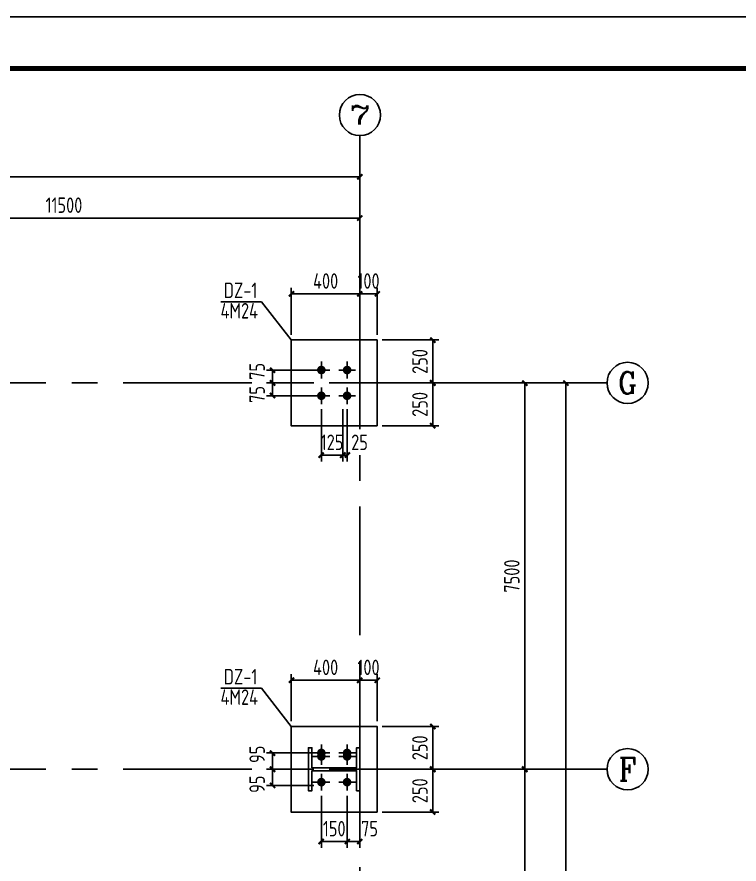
# Model space of a CAD drawing. Header units: millimetres. Extents: x 865490 to 879904, y 39442 to 44891.
# Drawn here: x 870213.7 to 870354, y 39877.8 to 40042.3 of the extents above; entities that cross this region are included whole.
import ezdxf
from ezdxf.enums import TextEntityAlignment as Align

# ---------------------------------------------------------------- set-up
doc = ezdxf.new("R2010")
doc.units = ezdxf.units.MM
doc.header["$LTSCALE"] = 1000
doc.header["$MEASUREMENT"] = 0
doc.linetypes.add('CENTER', pattern=[2, 1.25, -0.25, 0.25, -0.25])
doc.linetypes.add('DOTE', pattern=[2.42, 2, -0.2, 0.02, -0.2])
for name, color, linetype in [('AXIS', 3, 'Continuous'), ('AXIS_TEXT', 7, 'Continuous'), ('DIM', 7, 'Continuous'), ('DOTE', 1, 'DOTE'), ('M_Prof', 2, 'Continuous'), ('柱集中标注', 2, 'Continuous'), ('标注', 7, 'Continuous'), ('檩条', 34, 'Continuous')]:
    doc.layers.add(name, color=color, linetype=linetype)
doc.styles.add('_TCH_AXIS', font='COMPLEX', dxfattribs={"bigfont": 'GBCBIG'})
doc.styles.add('COMPLEX', font='COMPLEX')
doc.styles.add('GBHZ', font='gbenor.shx', dxfattribs={"width": 0.9, "bigfont": 'gbcbig.shx'})
doc.dimstyles.new('Y100', dxfattribs={"dimscale": 0, "dimtxt": 3, "dimasz": 0.01, "dimexe": 1.2, "dimexo": 2, "dimgap": 1, "dimtad": 1, "dimdec": 0, "dimlfac": 100, "dimzin": 0, "dimdsep": 46, "dimtxsty": 'GBHZ', "dimblk": 'DX', "dimcen": 0.09, "dimdle": 1, "dimclrd": 7, "dimclre": 7, "dimclrt": 7, "dimadec": 0, "dimazin": 0, "dimtfac": 1, "dimtdec": 0, "dimtix": 1, "dimtmove": 2, "dimatfit": 3, "dimldrblk": 'DX', "dimfxl": 0, "dimtolj": 1, "dimtzin": 0, "dimarcsym": 0})
doc.dimstyles.new('Y30', dxfattribs={"dimscale": 0, "dimtxt": 3, "dimasz": 0.01, "dimexe": 1.2, "dimexo": 1, "dimgap": 1, "dimtad": 1, "dimdec": 0, "dimlfac": 30, "dimzin": 0, "dimdsep": 46, "dimtxsty": 'GBHZ', "dimblk1": 'DX', "dimblk2": 'DX', "dimsah": 1, "dimcen": 0.09, "dimdle": 1, "dimadec": 0, "dimazin": 0, "dimtfac": 1, "dimtdec": 0, "dimtix": 1, "dimtmove": 2, "dimatfit": 3, "dimldrblk": 'DX', "dimfxl": 0, "dimtolj": 1, "dimtzin": 0, "dimarcsym": 0})

# ---------------------------------------------------------------- blocks, each defined once
blk = doc.blocks.new('_AXISO')
blk.add_circle((0, 0), 0.5)
at = {"layer": 'AXIS_TEXT', "style": 'COMPLEX', "width": 1.041667}
blk.add_attdef('A', text='', height=0.56, dxfattribs=at).set_placement((-0.25, -0.28), (0.25, -0.28), align=Align.FIT)
blk = doc.blocks.new('DX')
at = {"color": 0, "linetype": 'ByBlock', "const_width": 40}
blk.add_lwpolyline([(-54, -51), (46, 49)], dxfattribs=at)
blk = doc.blocks.new('*D1712')
at = {"layer": 'Defpoints', "color": 0, "transparency": 16777216}
for p in [(870280.31, 40003.22), (870165.31, 39987.22), (870280.31, 39987.22)]:
    blk.add_point(p, dxfattribs=at)
at = {"layer": 'dim', "color": 7, "lineweight": -2, "transparency": 16777216}
for p, q in [((870165.31, 39989.22), (870165.31, 40004.42)), ((870280.31, 39989.22), (870280.31, 40004.42)), ((870165.32, 40003.22), (870280.3, 40003.22))]:
    blk.add_line(p, q, dxfattribs=at)
at = {"layer": 'dim', "color": 7, "lineweight": -2, "transparency": 16777216, "xscale": 0.01, "yscale": 0.01, "zscale": 0.01, "rotation": 180}
blk.add_blockref('DX', (870165.31, 40003.22), dxfattribs=at)
at = {"layer": 'dim', "color": 7, "lineweight": -2, "transparency": 16777216, "xscale": 0.01, "yscale": 0.01, "zscale": 0.01}
blk.add_blockref('DX', (870280.31, 40003.22), dxfattribs=at)
at = {"layer": 'dim', "color": 7, "transparency": 16777216, "insert": (870222.81, 40005.72), "char_height": 3, "attachment_point": 5, "style": 'GBHZ'}
blk.add_mtext('\\A1;11500', dxfattribs=at)
blk = doc.blocks.new('*D1713')
at = {"layer": 'Defpoints', "color": 0, "transparency": 16777216}
for p in [(869810.31, 40011.22), (869810.31, 39987.22), (870280.31, 39987.22)]:
    blk.add_point(p, dxfattribs=at)
at = {"layer": 'dim', "color": 7, "lineweight": -2, "transparency": 16777216}
for p, q in [((869810.31, 39989.22), (869810.31, 40012.42)), ((870280.31, 39989.22), (870280.31, 40012.42)), ((870280.3, 40011.22), (869810.32, 40011.22))]:
    blk.add_line(p, q, dxfattribs=at)
at = {"layer": 'dim', "color": 7, "lineweight": -2, "transparency": 16777216, "xscale": 0.01, "yscale": 0.01, "zscale": 0.01, "rotation": 180}
blk.add_blockref('DX', (869810.31, 40011.22), dxfattribs=at)
at = {"layer": 'dim', "color": 7, "lineweight": -2, "transparency": 16777216, "xscale": 0.01, "yscale": 0.01, "zscale": 0.01}
blk.add_blockref('DX', (870280.31, 40011.22), dxfattribs=at)
at = {"layer": 'dim', "color": 7, "transparency": 16777216, "insert": (870045.31, 40013.72), "char_height": 3, "attachment_point": 5, "style": 'GBHZ'}
blk.add_mtext('\\A1;47000', dxfattribs=at)
blk = doc.blocks.new('*D1718')
at = {"layer": 'Defpoints', "color": 0, "transparency": 16777216}
for p in [(870296.31, 39896.22), (870312.31, 39896.22), (870296.31, 39821.22)]:
    blk.add_point(p, dxfattribs=at)
at = {"layer": 'dim', "color": 7, "lineweight": -2, "transparency": 16777216}
for p, q in [((870298.31, 39896.22), (870313.51, 39896.22)), ((870312.31, 39821.23), (870312.31, 39896.21)), ((870298.31, 39821.22), (870313.51, 39821.22))]:
    blk.add_line(p, q, dxfattribs=at)
at = {"layer": 'dim', "color": 7, "lineweight": -2, "transparency": 16777216, "xscale": 0.01, "yscale": 0.01, "zscale": 0.01}
for p, rotation in [((870312.31, 39896.22), 90), ((870312.31, 39821.22), 270)]:
    blk.add_blockref('DX', p, dxfattribs=dict(at, rotation=rotation))
at = {"layer": 'dim', "color": 7, "transparency": 16777216, "insert": (870309.81, 39858.72), "char_height": 3, "attachment_point": 5, "rotation": 90, "style": 'GBHZ'}
blk.add_mtext('\\A1;7500', dxfattribs=at)
blk = doc.blocks.new('*D1719')
at = {"layer": 'Defpoints', "color": 0, "transparency": 16777216}
for p in [(870296.31, 39971.22), (870312.31, 39971.22), (870296.31, 39896.22)]:
    blk.add_point(p, dxfattribs=at)
at = {"layer": 'dim', "color": 7, "lineweight": -2, "transparency": 16777216}
for p, q in [((870298.31, 39971.22), (870313.51, 39971.22)), ((870312.31, 39896.23), (870312.31, 39971.21)), ((870298.31, 39896.22), (870313.51, 39896.22))]:
    blk.add_line(p, q, dxfattribs=at)
at = {"layer": 'dim', "color": 7, "lineweight": -2, "transparency": 16777216, "xscale": 0.01, "yscale": 0.01, "zscale": 0.01}
for p, rotation in [((870312.31, 39971.22), 90), ((870312.31, 39896.22), 270)]:
    blk.add_blockref('DX', p, dxfattribs=dict(at, rotation=rotation))
at = {"layer": 'dim', "color": 7, "transparency": 16777216, "insert": (870309.81, 39933.72), "char_height": 3, "attachment_point": 5, "rotation": 90, "style": 'GBHZ'}
blk.add_mtext('\\A1;7500', dxfattribs=at)
blk = doc.blocks.new('*D1720')
at = {"layer": 'Defpoints', "color": 0, "transparency": 16777216}
for p in [(870296.31, 39971.22), (870320.31, 39971.22), (870296.31, 39521.22)]:
    blk.add_point(p, dxfattribs=at)
at = {"layer": 'dim', "color": 7, "lineweight": -2, "transparency": 16777216}
for p, q in [((870298.31, 39971.22), (870321.51, 39971.22)), ((870320.31, 39521.23), (870320.31, 39971.21)), ((870298.31, 39521.22), (870321.51, 39521.22))]:
    blk.add_line(p, q, dxfattribs=at)
at = {"layer": 'dim', "color": 7, "lineweight": -2, "transparency": 16777216, "xscale": 0.01, "yscale": 0.01, "zscale": 0.01}
for p, rotation in [((870320.31, 39971.22), 90), ((870320.31, 39521.22), 270)]:
    blk.add_blockref('DX', p, dxfattribs=dict(at, rotation=rotation))
at = {"layer": 'dim', "color": 7, "transparency": 16777216, "insert": (870317.81, 39746.22), "char_height": 3, "attachment_point": 5, "rotation": 90, "style": 'GBHZ'}
blk.add_mtext('\\A1;45000', dxfattribs=at)
blk = doc.blocks.new('*D1646')
at = {"layer": 'Defpoints', "color": 0, "transparency": 16777216}
for p in [(870280.31, 39988.5), (870266.97, 39979.55), (870280.31, 39979.55)]:
    blk.add_point(p, dxfattribs=at)
at = {"layer": 'dim', "color": 0, "lineweight": -2, "transparency": 16777216}
for p, q in [((870266.97, 39980.55), (870266.97, 39989.7)), ((870280.31, 39980.55), (870280.31, 39989.7)), ((870266.98, 39988.5), (870280.3, 39988.5))]:
    blk.add_line(p, q, dxfattribs=at)
at = {"layer": 'dim', "color": 0, "lineweight": -2, "transparency": 16777216, "xscale": 0.01, "yscale": 0.01, "zscale": 0.01, "rotation": 180}
blk.add_blockref('DX', (870266.97, 39988.5), dxfattribs=at)
at = {"layer": 'dim', "color": 0, "lineweight": -2, "transparency": 16777216, "xscale": 0.01, "yscale": 0.01, "zscale": 0.01}
blk.add_blockref('DX', (870280.31, 39988.5), dxfattribs=at)
at = {"layer": 'dim', "color": 0, "transparency": 16777216, "insert": (870273.64, 39991), "char_height": 3, "attachment_point": 5, "style": 'GBHZ'}
blk.add_mtext('\\A1;400', dxfattribs=at)
blk = doc.blocks.new('*D1639')
at = {"layer": 'Defpoints', "color": 0, "transparency": 16777216}
for p in [(870283.64, 39979.55), (870283.64, 39971.22), (870294.45, 39971.22)]:
    blk.add_point(p, dxfattribs=at)
at = {"layer": 'dim', "color": 0, "lineweight": -2, "transparency": 16777216}
for p, q in [((870284.64, 39979.55), (870295.65, 39979.55)), ((870294.45, 39979.54), (870294.45, 39971.23)), ((870284.64, 39971.22), (870295.65, 39971.22))]:
    blk.add_line(p, q, dxfattribs=at)
at = {"layer": 'dim', "color": 0, "lineweight": -2, "transparency": 16777216, "xscale": 0.01, "yscale": 0.01, "zscale": 0.01}
for p, rotation in [((870294.45, 39979.55), 90), ((870294.45, 39971.22), 270)]:
    blk.add_blockref('DX', p, dxfattribs=dict(at, rotation=rotation))
at = {"layer": 'dim', "color": 0, "transparency": 16777216, "insert": (870291.95, 39975.38), "char_height": 3, "attachment_point": 5, "rotation": 90, "style": 'GBHZ'}
blk.add_mtext('\\A1;250', dxfattribs=at)
blk = doc.blocks.new('*D1640')
at = {"layer": 'Defpoints', "color": 0, "transparency": 16777216}
for p in [(870283.64, 39971.22), (870283.64, 39962.88), (870294.45, 39962.88)]:
    blk.add_point(p, dxfattribs=at)
at = {"layer": 'dim', "color": 0, "lineweight": -2, "transparency": 16777216}
for p, q in [((870284.64, 39971.22), (870295.65, 39971.22)), ((870294.45, 39971.21), (870294.45, 39962.89)), ((870284.64, 39962.88), (870295.65, 39962.88))]:
    blk.add_line(p, q, dxfattribs=at)
at = {"layer": 'dim', "color": 0, "lineweight": -2, "transparency": 16777216, "xscale": 0.01, "yscale": 0.01, "zscale": 0.01}
for p, rotation in [((870294.45, 39971.22), 90), ((870294.45, 39962.88), 270)]:
    blk.add_blockref('DX', p, dxfattribs=dict(at, rotation=rotation))
at = {"layer": 'dim', "color": 0, "transparency": 16777216, "insert": (870291.95, 39967.05), "char_height": 3, "attachment_point": 5, "rotation": 90, "style": 'GBHZ'}
blk.add_mtext('\\A1;250', dxfattribs=at)
blk = doc.blocks.new('*D1641')
at = {"layer": 'Defpoints', "color": 0, "transparency": 16777216}
for p in [(870263.33, 39973.72), (870272.37, 39973.72), (870272.37, 39971.22)]:
    blk.add_point(p, dxfattribs=at)
at = {"layer": 'dim', "color": 0, "lineweight": -2, "transparency": 16777216}
for p, q in [((870271.37, 39973.72), (870262.13, 39973.72)), ((870263.33, 39971.23), (870263.33, 39973.71)), ((870271.37, 39971.22), (870262.13, 39971.22))]:
    blk.add_line(p, q, dxfattribs=at)
at = {"layer": 'dim', "color": 0, "lineweight": -2, "transparency": 16777216, "xscale": 0.01, "yscale": 0.01, "zscale": 0.01}
for p, rotation in [((870263.33, 39973.72), 90), ((870263.33, 39971.22), 270)]:
    blk.add_blockref('DX', p, dxfattribs=dict(at, rotation=rotation))
at = {"layer": 'dim', "color": 0, "transparency": 16777216, "insert": (870260.33, 39973.46), "char_height": 3, "attachment_point": 5, "rotation": 90, "style": 'GBHZ'}
blk.add_mtext('\\A1;75', dxfattribs=at)
blk = doc.blocks.new('*D1642')
at = {"layer": 'Defpoints', "color": 0, "transparency": 16777216}
for p in [(870272.37, 39971.22), (870263.33, 39968.72), (870272.37, 39968.72)]:
    blk.add_point(p, dxfattribs=at)
at = {"layer": 'dim', "color": 0, "lineweight": -2, "transparency": 16777216}
for p, q in [((870271.37, 39971.22), (870262.13, 39971.22)), ((870263.33, 39971.21), (870263.33, 39968.73)), ((870271.37, 39968.72), (870262.13, 39968.72))]:
    blk.add_line(p, q, dxfattribs=at)
at = {"layer": 'dim', "color": 0, "lineweight": -2, "transparency": 16777216, "xscale": 0.01, "yscale": 0.01, "zscale": 0.01}
for p, rotation in [((870263.33, 39971.22), 90), ((870263.33, 39968.72), 270)]:
    blk.add_blockref('DX', p, dxfattribs=dict(at, rotation=rotation))
at = {"layer": 'dim', "color": 0, "transparency": 16777216, "insert": (870260.33, 39968.98), "char_height": 3, "attachment_point": 5, "rotation": 90, "style": 'GBHZ'}
blk.add_mtext('\\A1;75', dxfattribs=at)
blk = doc.blocks.new('*D1643')
at = {"layer": 'Defpoints', "color": 0, "transparency": 16777216}
for p in [(870272.81, 39967.09), (870276.97, 39967.09), (870276.97, 39957.19)]:
    blk.add_point(p, dxfattribs=at)
at = {"layer": '标注', "color": 0, "lineweight": -2, "transparency": 16777216}
for p, q in [((870272.81, 39966.09), (870272.81, 39955.99)), ((870276.97, 39966.09), (870276.97, 39955.99)), ((870272.8, 39957.19), (870272.79, 39957.19)), ((870272.81, 39957.19), (870276.97, 39957.19)), ((870276.98, 39957.19), (870276.99, 39957.19))]:
    blk.add_line(p, q, dxfattribs=at)
at = {"layer": '标注', "color": 0, "lineweight": -2, "transparency": 16777216, "xscale": 0.01, "yscale": 0.01, "zscale": 0.01}
blk.add_blockref('DX', (870272.81, 39957.19), dxfattribs=at)
at = {"layer": '标注', "color": 0, "lineweight": -2, "transparency": 16777216, "xscale": 0.01, "yscale": 0.01, "zscale": 0.01, "rotation": 180}
blk.add_blockref('DX', (870276.97, 39957.19), dxfattribs=at)
at = {"layer": '标注', "color": 0, "transparency": 16777216, "insert": (870274.89, 39959.69), "char_height": 3, "attachment_point": 5, "style": 'GBHZ'}
blk.add_mtext('\\A1;125', dxfattribs=at)
blk = doc.blocks.new('*D1644')
at = {"layer": 'Defpoints', "color": 0, "transparency": 16777216}
for p in [(870276.97, 39967.09), (870277.81, 39967.09), (870277.81, 39957.19)]:
    blk.add_point(p, dxfattribs=at)
at = {"layer": '标注', "color": 0, "lineweight": -2, "transparency": 16777216}
for p, q in [((870276.97, 39966.09), (870276.97, 39955.99)), ((870277.81, 39966.09), (870277.81, 39955.99)), ((870276.96, 39957.19), (870276.95, 39957.19)), ((870276.97, 39957.19), (870277.81, 39957.19)), ((870277.82, 39957.19), (870277.83, 39957.19))]:
    blk.add_line(p, q, dxfattribs=at)
at = {"layer": '标注', "color": 0, "lineweight": -2, "transparency": 16777216, "xscale": 0.01, "yscale": 0.01, "zscale": 0.01}
blk.add_blockref('DX', (870276.97, 39957.19), dxfattribs=at)
at = {"layer": '标注', "color": 0, "lineweight": -2, "transparency": 16777216, "xscale": 0.01, "yscale": 0.01, "zscale": 0.01, "rotation": 180}
blk.add_blockref('DX', (870277.81, 39957.19), dxfattribs=at)
at = {"layer": '标注', "color": 0, "transparency": 16777216, "insert": (870280.23, 39959.69), "char_height": 3, "attachment_point": 5, "style": 'GBHZ'}
blk.add_mtext('\\A1;25', dxfattribs=at)
blk = doc.blocks.new('*D1645')
at = {"layer": 'Defpoints', "color": 0, "transparency": 16777216}
for p in [(870280.31, 39988.5), (870280.31, 39979.55), (870283.64, 39979.55)]:
    blk.add_point(p, dxfattribs=at)
at = {"layer": 'dim', "color": 0, "lineweight": -2, "transparency": 16777216}
for p, q in [((870280.31, 39980.55), (870280.31, 39989.7)), ((870283.64, 39980.55), (870283.64, 39989.7)), ((870280.3, 39988.5), (870280.29, 39988.5)), ((870283.64, 39988.5), (870280.31, 39988.5)), ((870283.65, 39988.5), (870283.66, 39988.5))]:
    blk.add_line(p, q, dxfattribs=at)
at = {"layer": 'dim', "color": 0, "lineweight": -2, "transparency": 16777216, "xscale": 0.01, "yscale": 0.01, "zscale": 0.01}
blk.add_blockref('DX', (870280.31, 39988.5), dxfattribs=at)
at = {"layer": 'dim', "color": 0, "lineweight": -2, "transparency": 16777216, "xscale": 0.01, "yscale": 0.01, "zscale": 0.01, "rotation": 180}
blk.add_blockref('DX', (870283.64, 39988.5), dxfattribs=at)
at = {"layer": 'dim', "color": 0, "transparency": 16777216, "insert": (870281.97, 39991), "char_height": 3, "attachment_point": 5, "style": 'GBHZ'}
blk.add_mtext('\\A1;100', dxfattribs=at)
blk = doc.blocks.new('*D1786')
at = {"layer": 'Defpoints', "color": 0, "transparency": 16777216}
for p in [(870280.31, 39913.5), (870266.97, 39904.55), (870280.31, 39904.55)]:
    blk.add_point(p, dxfattribs=at)
at = {"layer": 'dim', "color": 0, "lineweight": -2, "transparency": 16777216}
for p, q in [((870266.97, 39905.55), (870266.97, 39914.7)), ((870266.98, 39913.5), (870280.3, 39913.5)), ((870280.31, 39905.55), (870280.31, 39914.7))]:
    blk.add_line(p, q, dxfattribs=at)
at = {"layer": 'dim', "color": 0, "lineweight": -2, "transparency": 16777216, "xscale": 0.01, "yscale": 0.01, "zscale": 0.01, "rotation": 180}
blk.add_blockref('DX', (870266.97, 39913.5), dxfattribs=at)
at = {"layer": 'dim', "color": 0, "lineweight": -2, "transparency": 16777216, "xscale": 0.01, "yscale": 0.01, "zscale": 0.01}
blk.add_blockref('DX', (870280.31, 39913.5), dxfattribs=at)
at = {"layer": 'dim', "color": 0, "transparency": 16777216, "insert": (870273.64, 39916), "char_height": 3, "attachment_point": 5, "style": 'GBHZ'}
blk.add_mtext('\\A1;400', dxfattribs=at)
blk = doc.blocks.new('*D1787')
at = {"layer": 'Defpoints', "color": 0, "transparency": 16777216}
for p in [(870283.64, 39904.55), (870283.64, 39896.22), (870294.45, 39896.22)]:
    blk.add_point(p, dxfattribs=at)
at = {"layer": 'dim', "color": 0, "lineweight": -2, "transparency": 16777216}
for p, q in [((870284.64, 39904.55), (870295.65, 39904.55)), ((870294.45, 39904.54), (870294.45, 39896.23)), ((870284.64, 39896.22), (870295.65, 39896.22))]:
    blk.add_line(p, q, dxfattribs=at)
at = {"layer": 'dim', "color": 0, "lineweight": -2, "transparency": 16777216, "xscale": 0.01, "yscale": 0.01, "zscale": 0.01}
for p, rotation in [((870294.45, 39904.55), 90), ((870294.45, 39896.22), 270)]:
    blk.add_blockref('DX', p, dxfattribs=dict(at, rotation=rotation))
at = {"layer": 'dim', "color": 0, "transparency": 16777216, "insert": (870291.95, 39900.38), "char_height": 3, "attachment_point": 5, "rotation": 90, "style": 'GBHZ'}
blk.add_mtext('\\A1;250', dxfattribs=at)
blk = doc.blocks.new('*D1788')
at = {"layer": 'Defpoints', "color": 0, "transparency": 16777216}
for p in [(870283.64, 39896.22), (870283.64, 39887.88), (870294.45, 39887.88)]:
    blk.add_point(p, dxfattribs=at)
at = {"layer": 'dim', "color": 0, "lineweight": -2, "transparency": 16777216}
for p, q in [((870284.64, 39896.22), (870295.65, 39896.22)), ((870294.45, 39896.21), (870294.45, 39887.89)), ((870284.64, 39887.88), (870295.65, 39887.88))]:
    blk.add_line(p, q, dxfattribs=at)
at = {"layer": 'dim', "color": 0, "lineweight": -2, "transparency": 16777216, "xscale": 0.01, "yscale": 0.01, "zscale": 0.01}
for p, rotation in [((870294.45, 39896.22), 90), ((870294.45, 39887.88), 270)]:
    blk.add_blockref('DX', p, dxfattribs=dict(at, rotation=rotation))
at = {"layer": 'dim', "color": 0, "transparency": 16777216, "insert": (870291.95, 39892.05), "char_height": 3, "attachment_point": 5, "rotation": 90, "style": 'GBHZ'}
blk.add_mtext('\\A1;250', dxfattribs=at)
blk = doc.blocks.new('*D1789')
at = {"layer": 'Defpoints', "color": 0, "transparency": 16777216}
for p in [(870263.33, 39899.38), (870272.37, 39899.38), (870272.37, 39896.22)]:
    blk.add_point(p, dxfattribs=at)
at = {"layer": 'dim', "color": 0, "lineweight": -2, "transparency": 16777216}
for p, q in [((870271.37, 39899.38), (870262.13, 39899.38)), ((870263.33, 39896.23), (870263.33, 39899.37)), ((870271.37, 39896.22), (870262.13, 39896.22))]:
    blk.add_line(p, q, dxfattribs=at)
at = {"layer": 'dim', "color": 0, "lineweight": -2, "transparency": 16777216, "xscale": 0.01, "yscale": 0.01, "zscale": 0.01}
for p, rotation in [((870263.33, 39899.38), 90), ((870263.33, 39896.22), 270)]:
    blk.add_blockref('DX', p, dxfattribs=dict(at, rotation=rotation))
at = {"layer": 'dim', "color": 0, "transparency": 16777216, "insert": (870260.33, 39899.12), "char_height": 3, "attachment_point": 5, "rotation": 90, "style": 'GBHZ'}
blk.add_mtext('\\A1;95', dxfattribs=at)
blk = doc.blocks.new('*D1790')
at = {"layer": 'Defpoints', "color": 0, "transparency": 16777216}
for p in [(870272.81, 39892.09), (870277.81, 39892.09), (870277.81, 39882.19)]:
    blk.add_point(p, dxfattribs=at)
at = {"layer": '标注', "color": 0, "lineweight": -2, "transparency": 16777216}
for p, q in [((870272.81, 39891.09), (870272.81, 39880.99)), ((870277.81, 39891.09), (870277.81, 39880.99)), ((870272.8, 39882.19), (870272.79, 39882.19)), ((870272.81, 39882.19), (870277.81, 39882.19)), ((870277.82, 39882.19), (870277.83, 39882.19))]:
    blk.add_line(p, q, dxfattribs=at)
at = {"layer": '标注', "color": 0, "lineweight": -2, "transparency": 16777216, "xscale": 0.01, "yscale": 0.01, "zscale": 0.01}
blk.add_blockref('DX', (870272.81, 39882.19), dxfattribs=at)
at = {"layer": '标注', "color": 0, "lineweight": -2, "transparency": 16777216, "xscale": 0.01, "yscale": 0.01, "zscale": 0.01, "rotation": 180}
blk.add_blockref('DX', (870277.81, 39882.19), dxfattribs=at)
at = {"layer": '标注', "color": 0, "transparency": 16777216, "insert": (870275.31, 39884.69), "char_height": 3, "attachment_point": 5, "style": 'GBHZ'}
blk.add_mtext('\\A1;150', dxfattribs=at)
blk = doc.blocks.new('*D1791')
at = {"layer": 'Defpoints', "color": 0, "transparency": 16777216}
for p in [(870277.81, 39892.09), (870280.31, 39892.05), (870280.31, 39882.19)]:
    blk.add_point(p, dxfattribs=at)
at = {"layer": '标注', "color": 0, "lineweight": -2, "transparency": 16777216}
for p, q in [((870277.81, 39891.09), (870277.81, 39880.99)), ((870280.31, 39891.05), (870280.31, 39880.99)), ((870277.82, 39882.19), (870280.3, 39882.19))]:
    blk.add_line(p, q, dxfattribs=at)
at = {"layer": '标注', "color": 0, "lineweight": -2, "transparency": 16777216, "xscale": 0.01, "yscale": 0.01, "zscale": 0.01, "rotation": 180}
blk.add_blockref('DX', (870277.81, 39882.19), dxfattribs=at)
at = {"layer": '标注', "color": 0, "lineweight": -2, "transparency": 16777216, "xscale": 0.01, "yscale": 0.01, "zscale": 0.01}
blk.add_blockref('DX', (870280.31, 39882.19), dxfattribs=at)
at = {"layer": '标注', "color": 0, "transparency": 16777216, "insert": (870282.17, 39884.69), "char_height": 3, "attachment_point": 5, "style": 'GBHZ'}
blk.add_mtext('\\A1;75', dxfattribs=at)
blk = doc.blocks.new('*D1792')
at = {"layer": 'Defpoints', "color": 0, "transparency": 16777216}
for p in [(870280.31, 39913.5), (870280.31, 39904.55), (870283.64, 39904.55)]:
    blk.add_point(p, dxfattribs=at)
at = {"layer": 'dim', "color": 0, "lineweight": -2, "transparency": 16777216}
for p, q in [((870280.3, 39913.5), (870280.29, 39913.5)), ((870280.31, 39905.55), (870280.31, 39914.7)), ((870283.64, 39913.5), (870280.31, 39913.5)), ((870283.64, 39905.55), (870283.64, 39914.7)), ((870283.65, 39913.5), (870283.66, 39913.5))]:
    blk.add_line(p, q, dxfattribs=at)
at = {"layer": 'dim', "color": 0, "lineweight": -2, "transparency": 16777216, "xscale": 0.01, "yscale": 0.01, "zscale": 0.01}
blk.add_blockref('DX', (870280.31, 39913.5), dxfattribs=at)
at = {"layer": 'dim', "color": 0, "lineweight": -2, "transparency": 16777216, "xscale": 0.01, "yscale": 0.01, "zscale": 0.01, "rotation": 180}
blk.add_blockref('DX', (870283.64, 39913.5), dxfattribs=at)
at = {"layer": 'dim', "color": 0, "transparency": 16777216, "insert": (870281.97, 39916), "char_height": 3, "attachment_point": 5, "style": 'GBHZ'}
blk.add_mtext('\\A1;100', dxfattribs=at)
blk = doc.blocks.new('*D1793')
at = {"layer": 'Defpoints', "color": 0, "transparency": 16777216}
for p in [(870272.37, 39896.22), (870263.33, 39893.05), (870272.37, 39893.05)]:
    blk.add_point(p, dxfattribs=at)
at = {"layer": 'dim', "color": 0, "lineweight": -2, "transparency": 16777216}
for p, q in [((870271.37, 39896.22), (870262.13, 39896.22)), ((870263.33, 39896.21), (870263.33, 39893.06)), ((870271.37, 39893.05), (870262.13, 39893.05))]:
    blk.add_line(p, q, dxfattribs=at)
at = {"layer": 'dim', "color": 0, "lineweight": -2, "transparency": 16777216, "xscale": 0.01, "yscale": 0.01, "zscale": 0.01}
for p, rotation in [((870263.33, 39896.22), 90), ((870263.33, 39893.05), 270)]:
    blk.add_blockref('DX', p, dxfattribs=dict(at, rotation=rotation))
at = {"layer": 'dim', "color": 0, "transparency": 16777216, "insert": (870260.33, 39893.31), "char_height": 3, "attachment_point": 5, "rotation": 90, "style": 'GBHZ'}
blk.add_mtext('\\A1;95', dxfattribs=at)

msp = doc.modelspace()

# ---------------------------------------------------------------- linework, layer by layer
at = {"color": 0}
for p, q in [((870556.028, 40042.259), (869715.028, 40042.259)), ((869715.028, 40042.259), (870556.028, 40042.259))]:
    msp.add_line(p, q, dxfattribs=at)
for p, q in [((870272.805, 39972.093), (870272.805, 39975.343)), ((870277.805, 39972.093), (870277.805, 39975.343)), ((870274.43, 39973.718), (870271.18, 39973.718)), ((870279.43, 39973.718), (870276.18, 39973.718)), ((870272.805, 39967.093), (870272.805, 39970.343)), ((870277.805, 39967.093), (870277.805, 39970.343)), ((870274.43, 39968.718), (870271.18, 39968.718)), ((870279.43, 39968.718), (870276.18, 39968.718)), ((870272.805, 39897.759), (870272.805, 39901.009)), ((870272.805, 39900.343), (870272.805, 39897.093)), ((870277.805, 39897.759), (870277.805, 39901.009)), ((870277.805, 39900.343), (870277.805, 39897.093)), ((870274.43, 39899.384), (870271.18, 39899.384)), ((870274.43, 39898.718), (870271.18, 39898.718)), ((870279.43, 39899.384), (870276.18, 39899.384)), ((870279.43, 39898.718), (870276.18, 39898.718)), ((870272.805, 39892.093), (870272.805, 39895.343)), ((870277.805, 39892.093), (870277.805, 39895.343)), ((870274.43, 39893.718), (870271.18, 39893.718)), ((870279.43, 39893.718), (870276.18, 39893.718))]:
    msp.add_line(p, q)
at = {"color": 0, "const_width": 1}
msp.add_lwpolyline([(870546.028, 39458.259), (869740.028, 39458.259), (869740.028, 40032.259), (870546.028, 40032.259)], close=True, dxfattribs=at)
for points in [[(870283.639, 39962.884), (870266.972, 39962.884), (870266.972, 39979.551), (870283.639, 39979.551)], [(870283.639, 39887.884), (870266.972, 39887.884), (870266.972, 39904.551), (870283.639, 39904.551)]]:
    msp.add_lwpolyline(points, close=True)
at = {"layer": 'AXIS', "color": 0}
for p, q in [((870280.305, 39987.218), (870280.305, 40019.218)), ((870296.305, 39971.218), (870328.305, 39971.218)), ((870296.305, 39896.218), (870328.305, 39896.218))]:
    msp.add_line(p, q, dxfattribs=at)
at = {"layer": 'dim', "const_width": 0.833}
for points in [[(870272.805, 39974.134, -1), (870272.805, 39973.301, -1)], [(870277.805, 39974.134, -1), (870277.805, 39973.301, -1)], [(870272.805, 39969.134, -1), (870272.805, 39968.301, -1)], [(870277.805, 39969.134, -1), (870277.805, 39968.301, -1)], [(870272.805, 39899.801, -1), (870272.805, 39898.968, -1)], [(870277.805, 39899.801, -1), (870277.805, 39898.968, -1)], [(870272.805, 39898.301, 1), (870272.805, 39899.134, 1)], [(870277.805, 39898.301, 1), (870277.805, 39899.134, 1)], [(870272.805, 39894.134, -1), (870272.805, 39893.301, -1)], [(870277.805, 39894.134, -1), (870277.805, 39893.301, -1)]]:
    msp.add_lwpolyline(points, format="xyb", close=True, dxfattribs=at)
at = {"layer": 'DOTE', "linetype": 'CENTER', "ltscale": 0.02}
for p, q in [((870280.305, 39987.218), (870280.305, 39505.218)), ((869794.305, 39971.218), (870296.305, 39971.218)), ((869794.305, 39896.218), (870296.305, 39896.218))]:
    msp.add_line(p, q, dxfattribs=at)
at = {"layer": 'M_Prof'}
msp.add_lwpolyline([(870280.305, 39900.384), (870280.305, 39892.051), (870279.639, 39892.051), (870279.639, 39895.918), (870270.972, 39895.918), (870270.972, 39892.051), (870270.305, 39892.051), (870270.305, 39900.384), (870270.972, 39900.384), (870270.972, 39896.518), (870279.639, 39896.518), (870279.639, 39900.384)], close=True, dxfattribs=at)
at = {"layer": '檩条'}
for p, q in [((870253.252, 39986.97), (870261.149, 39986.97)), ((870266.972, 39979.551), (870261.149, 39986.97)), ((870253.252, 39911.97), (870261.149, 39911.97)), ((870266.972, 39904.551), (870261.149, 39911.97))]:
    msp.add_line(p, q, dxfattribs=at)

# ---------------------------------------------------------------- block references
at = {"layer": 'AXIS', "color": 0}
ref = msp.add_blockref('_AXISO', (870280.305, 40023.218), dxfattribs=dict(at, xscale=-8, yscale=8, zscale=8, rotation=180))
ref.add_attrib('A', '7', dxfattribs={"layer": 'AXIS_TEXT', "color": 0, "height": 3.688, "style": '_TCH_AXIS', "width": 1.714286}).set_placement((870278.198, 40021.374), (870282.413, 40021.374), align=Align.FIT)
ref = msp.add_blockref('_AXISO', (870332.305, 39971.218), dxfattribs=dict(at, xscale=-8, yscale=8, zscale=8))
ref.add_attrib('A', 'G', dxfattribs={"layer": 'AXIS_TEXT', "color": 0, "height": 4.252, "style": '_TCH_AXIS'}).set_placement((870330.483, 39969.092), (870334.128, 39969.092), align=Align.FIT)
ref = msp.add_blockref('_AXISO', (870332.305, 39896.218), dxfattribs=dict(at, xscale=-8, yscale=8, zscale=8))
ref.add_attrib('A', 'F', dxfattribs={"layer": 'AXIS_TEXT', "color": 0, "height": 4.454, "style": '_TCH_AXIS'}).set_placement((870330.608, 39893.99), (870334.002, 39893.99), align=Align.FIT)

# ---------------------------------------------------------------- texts
at = {"layer": '柱集中标注', "style": 'GBHZ', "width": 0.9}
for s, p in [('DZ-1', (870253.848, 39987.691)), ('4M24', (870253.228, 39983.72)), ('DZ-1', (870253.848, 39912.691)), ('4M24', (870253.228, 39908.72))]:
    msp.add_text(s, height=3, dxfattribs=at).set_placement(p)

# ---------------------------------------------------------------- dimensions: what is measured, and where the dimension line sits
at = {"layer": 'dim'}
for base, p1, p2, dimstyle, picture, middle in [((869810.305, 40011.218), (870280.305, 39987.218), (869810.305, 39987.218), 'Y100', '*D1713', (870045.305, 40013.718)), ((870280.305, 40003.218), (870165.305, 39987.218), (870280.305, 39987.218), 'Y100', '*D1712', (870222.805, 40005.718)), ((870280.305, 39913.496), (870266.972, 39904.551), (870280.305, 39904.551), 'Y30', '*D1786', (870273.639, 39915.996))]:
    dim = msp.add_linear_dim(base=base, p1=p1, p2=p2, dimstyle=dimstyle, override={"dimscale": 1}, dxfattribs=at)
    dim.commit()
    dim.dimension.update_dxf_attribs({"geometry": picture, "text_midpoint": middle})
for base, p1, p2, angle, dimstyle, picture, middle in [((870280.305, 39988.496), (870266.972, 39979.551), (870280.305, 39979.551), 0, 'Y30', '*D1646', (870273.639, 39990.996)), ((870280.305, 39988.496), (870283.639, 39979.551), (870280.305, 39979.551), 180, 'Y30', '*D1645', (870281.972, 39990.996)), ((870294.446, 39971.218), (870283.639, 39979.551), (870283.639, 39971.218), 270, 'Y30', '*D1639', (870291.946, 39975.384)), ((870294.446, 39962.884), (870283.639, 39971.218), (870283.639, 39962.884), 270, 'Y30', '*D1640', (870291.946, 39967.051)), ((870312.305, 39971.218), (870296.305, 39896.218), (870296.305, 39971.218), 90, 'Y100', '*D1719', (870309.805, 39933.718)), ((870320.305, 39971.218), (870296.305, 39521.218), (870296.305, 39971.218), 90, 'Y100', '*D1720', (870317.805, 39746.218)), ((870280.305, 39913.496), (870283.639, 39904.551), (870280.305, 39904.551), 180, 'Y30', '*D1792', (870281.972, 39915.996)), ((870294.446, 39896.218), (870283.639, 39904.551), (870283.639, 39896.218), 270, 'Y30', '*D1787', (870291.946, 39900.384)), ((870294.446, 39887.884), (870283.639, 39896.218), (870283.639, 39887.884), 270, 'Y30', '*D1788', (870291.946, 39892.051)), ((870312.305, 39896.218), (870296.305, 39821.218), (870296.305, 39896.218), 90, 'Y100', '*D1718', (870309.805, 39858.718))]:
    dim = msp.add_linear_dim(base=base, p1=p1, p2=p2, angle=angle, dimstyle=dimstyle, override={"dimscale": 1}, dxfattribs=at)
    dim.commit()
    dim.dimension.update_dxf_attribs({"geometry": picture, "text_midpoint": middle})
for base, p1, p2, angle, picture, middle in [((870263.327, 39973.718), (870272.371, 39971.218), (870272.371, 39973.718), 270, '*D1641', (870260.333, 39973.456)), ((870263.327, 39968.718), (870272.371, 39971.218), (870272.371, 39968.718), 90, '*D1642', (870260.333, 39968.979)), ((870263.327, 39899.384), (870272.371, 39896.218), (870272.371, 39899.384), 270, '*D1789', (870260.333, 39899.122)), ((870263.327, 39893.051), (870272.371, 39896.218), (870272.371, 39893.051), 90, '*D1793', (870260.333, 39893.313))]:
    dim = msp.add_linear_dim(base=base, p1=p1, p2=p2, angle=angle, dimstyle='Y30', override={"dimscale": 1}, dxfattribs=at)
    dim.commit()
    dim.dimension.update_dxf_attribs({"geometry": picture, "text_midpoint": middle, "dimtype": 160})
at = {"layer": '标注'}
for base, p1, p2, picture, middle in [((870276.972, 39957.19), (870272.805, 39967.093), (870276.972, 39967.093), '*D1643', (870274.889, 39959.69)), ((870277.805, 39882.19), (870272.805, 39892.093), (870277.805, 39892.093), '*D1790', (870275.305, 39884.69))]:
    dim = msp.add_linear_dim(base=base, p1=p1, p2=p2, angle=180, dimstyle='Y30', override={"dimscale": 1}, dxfattribs=at)
    dim.commit()
    dim.dimension.update_dxf_attribs({"geometry": picture, "text_midpoint": middle})
for base, p1, p2, picture, middle in [((870277.805, 39957.19), (870276.972, 39967.093), (870277.805, 39967.093), '*D1644', (870280.231, 39959.69)), ((870280.305, 39882.19), (870277.805, 39892.093), (870280.305, 39892.051), '*D1791', (870282.169, 39884.69))]:
    dim = msp.add_linear_dim(base=base, p1=p1, p2=p2, angle=180, dimstyle='Y30', override={"dimscale": 1}, dxfattribs=at)
    dim.commit()
    dim.dimension.update_dxf_attribs({"geometry": picture, "text_midpoint": middle, "dimtype": 160})

doc.saveas('drawing.dxf')
